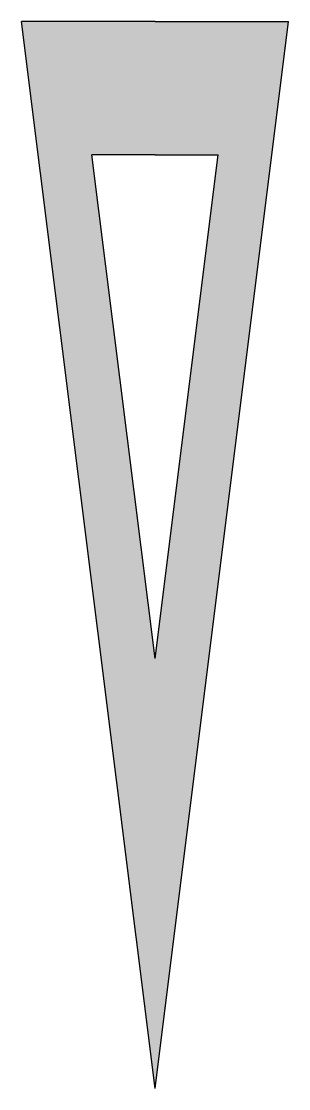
# Model space of a CAD drawing. Header units: metres. Extents: x -0.25 to 0.25, y 0 to 2.
import ezdxf

# ---------------------------------------------------------------- set-up
doc = ezdxf.new("R2010")
doc.units = ezdxf.units.M
doc.header["$LTSCALE"] = 0.2

msp = doc.modelspace()

# ---------------------------------------------------------------- hatches: boundary and pattern name
h = msp.add_hatch(color=256)
h.paths.add_polyline_path([(0, 2), (-0.25, 2), (0, 0), (0.25, 2)])
h.paths.add_polyline_path([(0.118, 1.75), (0, 0.8062), (-0.118, 1.75), (0, 1.75)], flags=16)

# ---------------------------------------------------------------- linework, layer by layer
for p, q in [((0, 0), (-0.25, 2)), ((0, 2), (-0.25, 2)), ((0, 0), (0.25, 2)), ((0, 2), (0.25, 2)), ((0, 0.8062), (-0.118, 1.75)), ((0, 1.75), (-0.118, 1.75)), ((0, 0.8062), (0.118, 1.75)), ((0, 1.75), (0.118, 1.75))]:
    msp.add_line(p, q)

doc.saveas('drawing.dxf')
